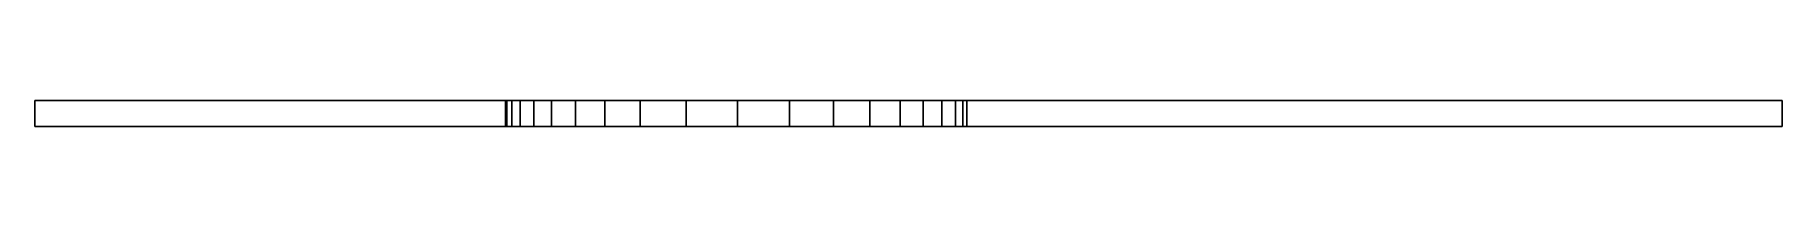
# Model space of a CAD drawing. Header units: metres. Extents: x 0 to 1674, y -25 to 0.
import ezdxf

# ---------------------------------------------------------------- set-up
doc = ezdxf.new("R2010")
doc.units = ezdxf.units.M

msp = doc.modelspace()

# ---------------------------------------------------------------- linework, layer by layer
for p, q in [((0, 0, -2000), (673, 0, -2000)), ((0, -25, -2000), (0, 0, -2000)), ((0, 0, -1975), (673, 0, -1975)), ((0, -25, -1975), (0, 0, -1975)), ((0, 0, -2000), (0, 0, -1975)), ((0, 0, -1975), (624, 0, -1975)), ((0, -25, -1975), (0, 0, -1975)), ((0, 0, -1950), (624, 0, -1950)), ((0, -25, -1950), (0, 0, -1950)), ((0, 0, -1975), (0, 0, -1950)), ((0, 0, -1950), (723, 0, -1950)), ((0, -25, -1950), (0, 0, -1950)), ((0, 0, -1925), (723, 0, -1925)), ((0, -25, -1925), (0, 0, -1925)), ((0, 0, -1950), (0, 0, -1925)), ((0, 0, -1925), (580, 0, -1925)), ((0, -25, -1925), (0, 0, -1925)), ((0, 0, -1900), (580, 0, -1900)), ((0, -25, -1900), (0, 0, -1900)), ((0, 0, -1925), (0, 0, -1900)), ((0, 0, -1900), (765, 0, -1900)), ((0, -25, -1900), (0, 0, -1900)), ((0, 0, -1875), (765, 0, -1875)), ((0, -25, -1875), (0, 0, -1875)), ((0, 0, -1900), (0, 0, -1875)), ((0, 0, -1875), (546, 0, -1875)), ((0, -25, -1875), (0, 0, -1875)), ((0, 0, -1850), (546, 0, -1850)), ((0, -25, -1850), (0, 0, -1850)), ((0, 0, -1875), (0, 0, -1850)), ((0, 0, -1850), (800, 0, -1850)), ((0, -25, -1850), (0, 0, -1850)), ((0, 0, -1825), (800, 0, -1825)), ((0, -25, -1825), (0, 0, -1825)), ((0, 0, -1850), (0, 0, -1825)), ((0, 0, -1825), (518, 0, -1825)), ((0, -25, -1825), (0, 0, -1825)), ((0, 0, -1800), (518, 0, -1800)), ((0, -25, -1800), (0, 0, -1800)), ((0, 0, -1825), (0, 0, -1800)), ((0, 0, -1800), (829, 0, -1800)), ((0, -25, -1800), (0, 0, -1800)), ((0, 0, -1775), (829, 0, -1775)), ((0, -25, -1775), (0, 0, -1775)), ((0, 0, -1800), (0, 0, -1775)), ((0, 0, -1775), (495, 0, -1775)), ((0, -25, -1775), (0, 0, -1775)), ((0, 0, -1750), (495, 0, -1750)), ((0, -25, -1750), (0, 0, -1750)), ((0, 0, -1775), (0, 0, -1750)), ((0, 0, -1750), (851, 0, -1750)), ((0, -25, -1750), (0, 0, -1750)), ((0, 0, -1725), (851, 0, -1725)), ((0, -25, -1725), (0, 0, -1725)), ((0, 0, -1750), (0, 0, -1725)), ((0, 0, -1725), (478, 0, -1725)), ((0, -25, -1725), (0, 0, -1725)), ((0, 0, -1700), (478, 0, -1700)), ((0, -25, -1700), (0, 0, -1700)), ((0, 0, -1725), (0, 0, -1700)), ((0, 0, -1700), (869, 0, -1700)), ((0, -25, -1700), (0, 0, -1700)), ((0, 0, -1675), (869, 0, -1675)), ((0, -25, -1675), (0, 0, -1675)), ((0, 0, -1700), (0, 0, -1675)), ((0, 0, -1675), (465, 0, -1675)), ((0, -25, -1675), (0, 0, -1675)), ((0, 0, -1650), (465, 0, -1650)), ((0, -25, -1650), (0, 0, -1650)), ((0, 0, -1675), (0, 0, -1650)), ((0, 0, -1650), (882, 0, -1650)), ((0, -25, -1650), (0, 0, -1650)), ((0, 0, -1625), (882, 0, -1625)), ((0, -25, -1625), (0, 0, -1625)), ((0, 0, -1650), (0, 0, -1625)), ((0, 0, -1625), (457, 0, -1625)), ((0, -25, -1625), (0, 0, -1625)), ((0, 0, -1600), (457, 0, -1600)), ((0, -25, -1600), (0, 0, -1600)), ((0, 0, -1625), (0, 0, -1600)), ((0, 0, -1600), (889, 0, -1600)), ((0, -25, -1600), (0, 0, -1600)), ((0, 0, -1575), (889, 0, -1575)), ((0, -25, -1575), (0, 0, -1575)), ((0, 0, -1600), (0, 0, -1575)), ((0, 0, -1575), (452, 0, -1575)), ((0, -25, -1575), (0, 0, -1575)), ((0, 0, -1550), (452, 0, -1550)), ((0, -25, -1550), (0, 0, -1550)), ((0, 0, -1575), (0, 0, -1550)), ((0, 0, -1550), (893, 0, -1550)), ((0, -25, -1550), (0, 0, -1550)), ((0, 0, -1525), (893, 0, -1525)), ((0, -25, -1525), (0, 0, -1525)), ((0, 0, -1550), (0, 0, -1525)), ((0, 0, -1525), (451, 0, -1525)), ((0, -25, -1525), (0, 0, -1525)), ((0, 0, -1500), (451, 0, -1500)), ((0, -25, -1500), (0, 0, -1500)), ((0, 0, -1525), (0, 0, -1500)), ((0, 0, -1500), (889, 0, -1500)), ((0, -25, -1500), (0, 0, -1500)), ((0, 0, -1475), (889, 0, -1475)), ((0, -25, -1475), (0, 0, -1475)), ((0, 0, -1500), (0, 0, -1475)), ((0, 0, -1475), (457, 0, -1475)), ((0, -25, -1475), (0, 0, -1475)), ((0, 0, -1450), (457, 0, -1450)), ((0, -25, -1450), (0, 0, -1450)), ((0, 0, -1475), (0, 0, -1450)), ((0, 0, -1450), (882, 0, -1450)), ((0, -25, -1450), (0, 0, -1450)), ((0, 0, -1425), (882, 0, -1425)), ((0, -25, -1425), (0, 0, -1425)), ((0, 0, -1450), (0, 0, -1425)), ((0, 0, -1425), (465, 0, -1425)), ((0, -25, -1425), (0, 0, -1425)), ((0, 0, -1400), (465, 0, -1400)), ((0, -25, -1400), (0, 0, -1400)), ((0, 0, -1425), (0, 0, -1400)), ((0, 0, -1400), (869, 0, -1400)), ((0, -25, -1400), (0, 0, -1400)), ((0, 0, -1375), (869, 0, -1375)), ((0, -25, -1375), (0, 0, -1375)), ((0, 0, -1400), (0, 0, -1375)), ((0, 0, -1375), (478, 0, -1375)), ((0, -25, -1375), (0, 0, -1375)), ((0, 0, -1350), (478, 0, -1350)), ((0, -25, -1350), (0, 0, -1350)), ((0, 0, -1375), (0, 0, -1350)), ((0, 0, -1350), (851, 0, -1350)), ((0, -25, -1350), (0, 0, -1350)), ((0, 0, -1325), (851, 0, -1325)), ((0, -25, -1325), (0, 0, -1325)), ((0, 0, -1350), (0, 0, -1325)), ((0, 0, -1325), (495, 0, -1325)), ((0, -25, -1325), (0, 0, -1325)), ((0, 0, -1300), (495, 0, -1300)), ((0, -25, -1300), (0, 0, -1300)), ((0, 0, -1325), (0, 0, -1300)), ((0, 0, -1300), (829, 0, -1300)), ((0, -25, -1300), (0, 0, -1300)), ((0, 0, -1275), (829, 0, -1275)), ((0, -25, -1275), (0, 0, -1275)), ((0, 0, -1300), (0, 0, -1275)), ((0, 0, -1275), (518, 0, -1275)), ((0, -25, -1275), (0, 0, -1275)), ((0, 0, -1250), (518, 0, -1250)), ((0, -25, -1250), (0, 0, -1250)), ((0, 0, -1275), (0, 0, -1250)), ((0, 0, -1250), (800, 0, -1250)), ((0, -25, -1250), (0, 0, -1250)), ((0, 0, -1225), (800, 0, -1225)), ((0, -25, -1225), (0, 0, -1225)), ((0, 0, -1250), (0, 0, -1225)), ((0, 0, -1225), (546, 0, -1225)), ((0, -25, -1225), (0, 0, -1225)), ((0, 0, -1200), (546, 0, -1200)), ((0, -25, -1200), (0, 0, -1200)), ((0, 0, -1225), (0, 0, -1200)), ((0, 0, -1200), (765, 0, -1200)), ((0, -25, -1200), (0, 0, -1200)), ((0, 0, -1175), (765, 0, -1175)), ((0, -25, -1175), (0, 0, -1175)), ((0, 0, -1200), (0, 0, -1175)), ((0, 0, -1175), (580, 0, -1175)), ((0, -25, -1175), (0, 0, -1175)), ((0, 0, -1150), (580, 0, -1150)), ((0, -25, -1150), (0, 0, -1150)), ((0, 0, -1175), (0, 0, -1150)), ((0, 0, -1150), (723, 0, -1150)), ((0, -25, -1150), (0, 0, -1150)), ((0, 0, -1125), (723, 0, -1125)), ((0, -25, -1125), (0, 0, -1125)), ((0, 0, -1150), (0, 0, -1125)), ((0, 0, -1125), (624, 0, -1125)), ((0, -25, -1125), (0, 0, -1125)), ((0, 0, -1100), (624, 0, -1100)), ((0, -25, -1100), (0, 0, -1100)), ((0, 0, -1125), (0, 0, -1100)), ((0, 0, -1100), (673, 0, -1100)), ((0, -25, -1100), (0, 0, -1100)), ((0, 0, -1075), (673, 0, -1075)), ((0, -25, -1075), (0, 0, -1075)), ((0, 0, -1100), (0, 0, -1075)), ((451, 0, -1525), (451, -25, -1525)), ((451, 0, -1500), (451, -25, -1500)), ((451, 0, -1525), (451, 0, -1500)), ((451, 0, -1525), (1674, 0, -1525)), ((451, -25, -1525), (451, 0, -1525)), ((451, 0, -1500), (1674, 0, -1500)), ((451, -25, -1500), (451, 0, -1500)), ((451, 0, -1525), (451, 0, -1500)), ((452, 0, -1575), (452, -25, -1575)), ((452, 0, -1550), (452, -25, -1550)), ((452, 0, -1575), (452, 0, -1550)), ((452, 0, -1575), (1674, 0, -1575)), ((452, -25, -1575), (452, 0, -1575)), ((452, 0, -1550), (1674, 0, -1550)), ((452, -25, -1550), (452, 0, -1550)), ((452, 0, -1575), (452, 0, -1550)), ((457, 0, -1625), (457, -25, -1625)), ((457, 0, -1600), (457, -25, -1600)), ((457, 0, -1625), (457, 0, -1600)), ((457, 0, -1625), (1674, 0, -1625)), ((457, -25, -1625), (457, 0, -1625)), ((457, 0, -1600), (1674, 0, -1600)), ((457, -25, -1600), (457, 0, -1600)), ((457, 0, -1625), (457, 0, -1600)), ((457, 0, -1475), (457, -25, -1475)), ((457, 0, -1450), (457, -25, -1450)), ((457, 0, -1475), (457, 0, -1450)), ((457, 0, -1475), (1674, 0, -1475)), ((457, -25, -1475), (457, 0, -1475)), ((457, 0, -1450), (1674, 0, -1450)), ((457, -25, -1450), (457, 0, -1450)), ((457, 0, -1475), (457, 0, -1450)), ((465, 0, -1675), (465, -25, -1675)), ((465, 0, -1650), (465, -25, -1650)), ((465, 0, -1675), (465, 0, -1650)), ((465, 0, -1675), (1674, 0, -1675)), ((465, -25, -1675), (465, 0, -1675)), ((465, 0, -1650), (1674, 0, -1650)), ((465, -25, -1650), (465, 0, -1650)), ((465, 0, -1675), (465, 0, -1650)), ((465, 0, -1425), (465, -25, -1425)), ((465, 0, -1400), (465, -25, -1400)), ((465, 0, -1425), (465, 0, -1400)), ((465, 0, -1425), (1674, 0, -1425)), ((465, -25, -1425), (465, 0, -1425)), ((465, 0, -1400), (1674, 0, -1400)), ((465, -25, -1400), (465, 0, -1400)), ((465, 0, -1425), (465, 0, -1400)), ((478, 0, -1725), (478, -25, -1725)), ((478, 0, -1700), (478, -25, -1700)), ((478, 0, -1725), (478, 0, -1700)), ((478, 0, -1725), (1674, 0, -1725)), ((478, -25, -1725), (478, 0, -1725)), ((478, 0, -1700), (1674, 0, -1700)), ((478, -25, -1700), (478, 0, -1700)), ((478, 0, -1725), (478, 0, -1700)), ((478, 0, -1375), (478, -25, -1375)), ((478, 0, -1350), (478, -25, -1350)), ((478, 0, -1375), (478, 0, -1350)), ((478, 0, -1375), (1674, 0, -1375)), ((478, -25, -1375), (478, 0, -1375)), ((478, 0, -1350), (1674, 0, -1350)), ((478, -25, -1350), (478, 0, -1350)), ((478, 0, -1375), (478, 0, -1350)), ((495, 0, -1775), (495, -25, -1775)), ((495, 0, -1750), (495, -25, -1750)), ((495, 0, -1775), (495, 0, -1750)), ((495, 0, -1775), (1674, 0, -1775)), ((495, -25, -1775), (495, 0, -1775)), ((495, 0, -1750), (1674, 0, -1750)), ((495, -25, -1750), (495, 0, -1750)), ((495, 0, -1775), (495, 0, -1750)), ((495, 0, -1325), (495, -25, -1325)), ((495, 0, -1300), (495, -25, -1300)), ((495, 0, -1325), (495, 0, -1300)), ((495, 0, -1325), (1674, 0, -1325)), ((495, -25, -1325), (495, 0, -1325)), ((495, 0, -1300), (1674, 0, -1300)), ((495, -25, -1300), (495, 0, -1300)), ((495, 0, -1325), (495, 0, -1300)), ((518, 0, -1825), (518, -25, -1825)), ((518, 0, -1800), (518, -25, -1800)), ((518, 0, -1825), (518, 0, -1800)), ((518, 0, -1825), (1674, 0, -1825)), ((518, -25, -1825), (518, 0, -1825)), ((518, 0, -1800), (1674, 0, -1800)), ((518, -25, -1800), (518, 0, -1800)), ((518, 0, -1825), (518, 0, -1800)), ((518, 0, -1275), (518, -25, -1275)), ((518, 0, -1250), (518, -25, -1250)), ((518, 0, -1275), (518, 0, -1250)), ((518, 0, -1275), (1674, 0, -1275)), ((518, -25, -1275), (518, 0, -1275)), ((518, 0, -1250), (1674, 0, -1250)), ((518, -25, -1250), (518, 0, -1250)), ((518, 0, -1275), (518, 0, -1250)), ((546, 0, -1875), (546, -25, -1875)), ((546, 0, -1850), (546, -25, -1850)), ((546, 0, -1875), (546, 0, -1850)), ((546, 0, -1875), (1674, 0, -1875)), ((546, -25, -1875), (546, 0, -1875)), ((546, 0, -1850), (1674, 0, -1850)), ((546, -25, -1850), (546, 0, -1850)), ((546, 0, -1875), (546, 0, -1850)), ((546, 0, -1225), (546, -25, -1225)), ((546, 0, -1200), (546, -25, -1200)), ((546, 0, -1225), (546, 0, -1200)), ((546, 0, -1225), (1674, 0, -1225)), ((546, -25, -1225), (546, 0, -1225)), ((546, 0, -1200), (1674, 0, -1200)), ((546, -25, -1200), (546, 0, -1200)), ((546, 0, -1225), (546, 0, -1200)), ((580, 0, -1925), (580, -25, -1925)), ((580, 0, -1900), (580, -25, -1900)), ((580, 0, -1925), (580, 0, -1900)), ((580, 0, -1925), (1674, 0, -1925)), ((580, -25, -1925), (580, 0, -1925)), ((580, 0, -1900), (1674, 0, -1900)), ((580, -25, -1900), (580, 0, -1900)), ((580, 0, -1925), (580, 0, -1900)), ((580, 0, -1175), (580, -25, -1175)), ((580, 0, -1150), (580, -25, -1150)), ((580, 0, -1175), (580, 0, -1150)), ((580, 0, -1175), (1674, 0, -1175)), ((580, -25, -1175), (580, 0, -1175)), ((580, 0, -1150), (1674, 0, -1150)), ((580, -25, -1150), (580, 0, -1150)), ((580, 0, -1175), (580, 0, -1150)), ((624, 0, -1975), (624, -25, -1975)), ((624, 0, -1950), (624, -25, -1950)), ((624, 0, -1975), (624, 0, -1950)), ((624, 0, -1975), (1674, 0, -1975)), ((624, -25, -1975), (624, 0, -1975)), ((624, 0, -1950), (1674, 0, -1950)), ((624, -25, -1950), (624, 0, -1950)), ((624, 0, -1975), (624, 0, -1950)), ((624, 0, -1125), (624, -25, -1125)), ((624, 0, -1100), (624, -25, -1100)), ((624, 0, -1125), (624, 0, -1100)), ((624, 0, -1125), (1674, 0, -1125)), ((624, -25, -1125), (624, 0, -1125)), ((624, 0, -1100), (1674, 0, -1100)), ((624, -25, -1100), (624, 0, -1100)), ((624, 0, -1125), (624, 0, -1100)), ((673, 0, -2000), (673, -25, -2000)), ((673, 0, -1975), (673, -25, -1975)), ((673, 0, -2000), (673, 0, -1975)), ((673, 0, -2000), (1674, 0, -2000)), ((673, -25, -2000), (673, 0, -2000)), ((673, 0, -1975), (1674, 0, -1975)), ((673, -25, -1975), (673, 0, -1975)), ((673, 0, -2000), (673, 0, -1975)), ((673, 0, -1100), (673, -25, -1100)), ((673, 0, -1075), (673, -25, -1075)), ((673, 0, -1100), (673, 0, -1075)), ((673, 0, -1100), (1674, 0, -1100)), ((673, -25, -1100), (673, 0, -1100)), ((673, 0, -1075), (1674, 0, -1075)), ((673, -25, -1075), (673, 0, -1075)), ((673, 0, -1100), (673, 0, -1075)), ((723, 0, -1950), (723, -25, -1950)), ((723, 0, -1925), (723, -25, -1925)), ((723, 0, -1950), (723, 0, -1925)), ((723, 0, -1950), (1674, 0, -1950)), ((723, -25, -1950), (723, 0, -1950)), ((723, 0, -1925), (1674, 0, -1925)), ((723, -25, -1925), (723, 0, -1925)), ((723, 0, -1950), (723, 0, -1925)), ((723, 0, -1150), (723, -25, -1150)), ((723, 0, -1125), (723, -25, -1125)), ((723, 0, -1150), (723, 0, -1125)), ((723, 0, -1150), (1674, 0, -1150)), ((723, -25, -1150), (723, 0, -1150)), ((723, 0, -1125), (1674, 0, -1125)), ((723, -25, -1125), (723, 0, -1125)), ((723, 0, -1150), (723, 0, -1125)), ((765, 0, -1900), (765, -25, -1900)), ((765, 0, -1875), (765, -25, -1875)), ((765, 0, -1900), (765, 0, -1875)), ((765, 0, -1900), (1674, 0, -1900)), ((765, -25, -1900), (765, 0, -1900)), ((765, 0, -1875), (1674, 0, -1875)), ((765, -25, -1875), (765, 0, -1875)), ((765, 0, -1900), (765, 0, -1875)), ((765, 0, -1200), (765, -25, -1200)), ((765, 0, -1175), (765, -25, -1175)), ((765, 0, -1200), (765, 0, -1175)), ((765, 0, -1200), (1674, 0, -1200)), ((765, -25, -1200), (765, 0, -1200)), ((765, 0, -1175), (1674, 0, -1175)), ((765, -25, -1175), (765, 0, -1175)), ((765, 0, -1200), (765, 0, -1175)), ((800, 0, -1850), (800, -25, -1850)), ((800, 0, -1825), (800, -25, -1825)), ((800, 0, -1850), (800, 0, -1825)), ((800, 0, -1850), (1674, 0, -1850)), ((800, -25, -1850), (800, 0, -1850)), ((800, 0, -1825), (1674, 0, -1825)), ((800, -25, -1825), (800, 0, -1825)), ((800, 0, -1850), (800, 0, -1825)), ((800, 0, -1250), (800, -25, -1250)), ((800, 0, -1225), (800, -25, -1225)), ((800, 0, -1250), (800, 0, -1225)), ((800, 0, -1250), (1674, 0, -1250)), ((800, -25, -1250), (800, 0, -1250)), ((800, 0, -1225), (1674, 0, -1225)), ((800, -25, -1225), (800, 0, -1225)), ((800, 0, -1250), (800, 0, -1225)), ((829, 0, -1800), (829, -25, -1800)), ((829, 0, -1775), (829, -25, -1775)), ((829, 0, -1800), (829, 0, -1775)), ((829, 0, -1800), (1674, 0, -1800)), ((829, -25, -1800), (829, 0, -1800)), ((829, 0, -1775), (1674, 0, -1775)), ((829, -25, -1775), (829, 0, -1775)), ((829, 0, -1800), (829, 0, -1775)), ((829, 0, -1300), (829, -25, -1300)), ((829, 0, -1275), (829, -25, -1275)), ((829, 0, -1300), (829, 0, -1275)), ((829, 0, -1300), (1674, 0, -1300)), ((829, -25, -1300), (829, 0, -1300)), ((829, 0, -1275), (1674, 0, -1275)), ((829, -25, -1275), (829, 0, -1275)), ((829, 0, -1300), (829, 0, -1275)), ((851, 0, -1750), (851, -25, -1750)), ((851, 0, -1725), (851, -25, -1725)), ((851, 0, -1750), (851, 0, -1725)), ((851, 0, -1750), (1674, 0, -1750)), ((851, -25, -1750), (851, 0, -1750)), ((851, 0, -1725), (1674, 0, -1725)), ((851, -25, -1725), (851, 0, -1725)), ((851, 0, -1750), (851, 0, -1725)), ((851, 0, -1350), (851, -25, -1350)), ((851, 0, -1325), (851, -25, -1325)), ((851, 0, -1350), (851, 0, -1325)), ((851, 0, -1350), (1674, 0, -1350)), ((851, -25, -1350), (851, 0, -1350)), ((851, 0, -1325), (1674, 0, -1325)), ((851, -25, -1325), (851, 0, -1325)), ((851, 0, -1350), (851, 0, -1325)), ((869, 0, -1700), (869, -25, -1700)), ((869, 0, -1675), (869, -25, -1675)), ((869, 0, -1700), (869, 0, -1675)), ((869, 0, -1700), (1674, 0, -1700)), ((869, -25, -1700), (869, 0, -1700)), ((869, 0, -1675), (1674, 0, -1675)), ((869, -25, -1675), (869, 0, -1675)), ((869, 0, -1700), (869, 0, -1675)), ((869, 0, -1400), (869, -25, -1400)), ((869, 0, -1375), (869, -25, -1375)), ((869, 0, -1400), (869, 0, -1375)), ((869, 0, -1400), (1674, 0, -1400)), ((869, -25, -1400), (869, 0, -1400)), ((869, 0, -1375), (1674, 0, -1375)), ((869, -25, -1375), (869, 0, -1375)), ((869, 0, -1400), (869, 0, -1375)), ((882, 0, -1650), (882, -25, -1650)), ((882, 0, -1625), (882, -25, -1625)), ((882, 0, -1650), (882, 0, -1625)), ((882, 0, -1650), (1674, 0, -1650)), ((882, -25, -1650), (882, 0, -1650)), ((882, 0, -1625), (1674, 0, -1625)), ((882, -25, -1625), (882, 0, -1625)), ((882, 0, -1650), (882, 0, -1625)), ((882, 0, -1450), (882, -25, -1450)), ((882, 0, -1425), (882, -25, -1425)), ((882, 0, -1450), (882, 0, -1425)), ((882, 0, -1450), (1674, 0, -1450)), ((882, -25, -1450), (882, 0, -1450)), ((882, 0, -1425), (1674, 0, -1425)), ((882, -25, -1425), (882, 0, -1425)), ((882, 0, -1450), (882, 0, -1425)), ((889, 0, -1600), (889, -25, -1600)), ((889, 0, -1575), (889, -25, -1575)), ((889, 0, -1600), (889, 0, -1575)), ((889, 0, -1600), (1674, 0, -1600)), ((889, -25, -1600), (889, 0, -1600)), ((889, 0, -1575), (1674, 0, -1575)), ((889, -25, -1575), (889, 0, -1575)), ((889, 0, -1600), (889, 0, -1575)), ((889, 0, -1500), (889, -25, -1500)), ((889, 0, -1475), (889, -25, -1475)), ((889, 0, -1500), (889, 0, -1475)), ((889, 0, -1500), (1674, 0, -1500)), ((889, -25, -1500), (889, 0, -1500)), ((889, 0, -1475), (1674, 0, -1475)), ((889, -25, -1475), (889, 0, -1475)), ((889, 0, -1500), (889, 0, -1475)), ((893, 0, -1550), (893, -25, -1550)), ((893, 0, -1525), (893, -25, -1525)), ((893, 0, -1550), (893, 0, -1525)), ((893, 0, -1550), (1674, 0, -1550)), ((893, -25, -1550), (893, 0, -1550)), ((893, 0, -1525), (1674, 0, -1525)), ((893, -25, -1525), (893, 0, -1525)), ((893, 0, -1550), (893, 0, -1525)), ((1674, 0, -2000), (1674, -25, -2000)), ((1674, 0, -1975), (1674, -25, -1975)), ((1674, 0, -2000), (1674, 0, -1975)), ((1674, 0, -1975), (1674, -25, -1975)), ((1674, 0, -1950), (1674, -25, -1950)), ((1674, 0, -1975), (1674, 0, -1950)), ((1674, 0, -1950), (1674, -25, -1950)), ((1674, 0, -1925), (1674, -25, -1925)), ((1674, 0, -1950), (1674, 0, -1925)), ((1674, 0, -1925), (1674, -25, -1925)), ((1674, 0, -1900), (1674, -25, -1900)), ((1674, 0, -1925), (1674, 0, -1900)), ((1674, 0, -1900), (1674, -25, -1900)), ((1674, 0, -1875), (1674, -25, -1875)), ((1674, 0, -1900), (1674, 0, -1875)), ((1674, 0, -1875), (1674, -25, -1875)), ((1674, 0, -1850), (1674, -25, -1850)), ((1674, 0, -1875), (1674, 0, -1850)), ((1674, 0, -1850), (1674, -25, -1850)), ((1674, 0, -1825), (1674, -25, -1825)), ((1674, 0, -1850), (1674, 0, -1825)), ((1674, 0, -1825), (1674, -25, -1825)), ((1674, 0, -1800), (1674, -25, -1800)), ((1674, 0, -1825), (1674, 0, -1800)), ((1674, 0, -1800), (1674, -25, -1800)), ((1674, 0, -1775), (1674, -25, -1775)), ((1674, 0, -1800), (1674, 0, -1775)), ((1674, 0, -1775), (1674, -25, -1775)), ((1674, 0, -1750), (1674, -25, -1750)), ((1674, 0, -1775), (1674, 0, -1750)), ((1674, 0, -1750), (1674, -25, -1750)), ((1674, 0, -1725), (1674, -25, -1725)), ((1674, 0, -1750), (1674, 0, -1725)), ((1674, 0, -1725), (1674, -25, -1725)), ((1674, 0, -1700), (1674, -25, -1700)), ((1674, 0, -1725), (1674, 0, -1700)), ((1674, 0, -1700), (1674, -25, -1700)), ((1674, 0, -1675), (1674, -25, -1675)), ((1674, 0, -1700), (1674, 0, -1675)), ((1674, 0, -1675), (1674, -25, -1675)), ((1674, 0, -1650), (1674, -25, -1650)), ((1674, 0, -1675), (1674, 0, -1650)), ((1674, 0, -1650), (1674, -25, -1650)), ((1674, 0, -1625), (1674, -25, -1625)), ((1674, 0, -1650), (1674, 0, -1625)), ((1674, 0, -1625), (1674, -25, -1625)), ((1674, 0, -1600), (1674, -25, -1600)), ((1674, 0, -1625), (1674, 0, -1600)), ((1674, 0, -1600), (1674, -25, -1600)), ((1674, 0, -1575), (1674, -25, -1575)), ((1674, 0, -1600), (1674, 0, -1575)), ((1674, 0, -1575), (1674, -25, -1575)), ((1674, 0, -1550), (1674, -25, -1550)), ((1674, 0, -1575), (1674, 0, -1550)), ((1674, 0, -1550), (1674, -25, -1550)), ((1674, 0, -1525), (1674, -25, -1525)), ((1674, 0, -1550), (1674, 0, -1525)), ((1674, 0, -1525), (1674, -25, -1525)), ((1674, 0, -1500), (1674, -25, -1500)), ((1674, 0, -1525), (1674, 0, -1500)), ((1674, 0, -1500), (1674, -25, -1500)), ((1674, 0, -1475), (1674, -25, -1475)), ((1674, 0, -1500), (1674, 0, -1475)), ((1674, 0, -1475), (1674, -25, -1475)), ((1674, 0, -1450), (1674, -25, -1450)), ((1674, 0, -1475), (1674, 0, -1450)), ((1674, 0, -1450), (1674, -25, -1450)), ((1674, 0, -1425), (1674, -25, -1425)), ((1674, 0, -1450), (1674, 0, -1425)), ((1674, 0, -1425), (1674, -25, -1425)), ((1674, 0, -1400), (1674, -25, -1400)), ((1674, 0, -1425), (1674, 0, -1400)), ((1674, 0, -1400), (1674, -25, -1400)), ((1674, 0, -1375), (1674, -25, -1375)), ((1674, 0, -1400), (1674, 0, -1375)), ((1674, 0, -1375), (1674, -25, -1375)), ((1674, 0, -1350), (1674, -25, -1350)), ((1674, 0, -1375), (1674, 0, -1350)), ((1674, 0, -1350), (1674, -25, -1350)), ((1674, 0, -1325), (1674, -25, -1325)), ((1674, 0, -1350), (1674, 0, -1325)), ((1674, 0, -1325), (1674, -25, -1325)), ((1674, 0, -1300), (1674, -25, -1300)), ((1674, 0, -1325), (1674, 0, -1300)), ((1674, 0, -1300), (1674, -25, -1300)), ((1674, 0, -1275), (1674, -25, -1275)), ((1674, 0, -1300), (1674, 0, -1275)), ((1674, 0, -1275), (1674, -25, -1275)), ((1674, 0, -1250), (1674, -25, -1250)), ((1674, 0, -1275), (1674, 0, -1250)), ((1674, 0, -1250), (1674, -25, -1250)), ((1674, 0, -1225), (1674, -25, -1225)), ((1674, 0, -1250), (1674, 0, -1225)), ((1674, 0, -1225), (1674, -25, -1225)), ((1674, 0, -1200), (1674, -25, -1200)), ((1674, 0, -1225), (1674, 0, -1200)), ((1674, 0, -1200), (1674, -25, -1200)), ((1674, 0, -1175), (1674, -25, -1175)), ((1674, 0, -1200), (1674, 0, -1175)), ((1674, 0, -1175), (1674, -25, -1175)), ((1674, 0, -1150), (1674, -25, -1150)), ((1674, 0, -1175), (1674, 0, -1150)), ((1674, 0, -1150), (1674, -25, -1150)), ((1674, 0, -1125), (1674, -25, -1125)), ((1674, 0, -1150), (1674, 0, -1125)), ((1674, 0, -1125), (1674, -25, -1125)), ((1674, 0, -1100), (1674, -25, -1100)), ((1674, 0, -1125), (1674, 0, -1100)), ((1674, 0, -1100), (1674, -25, -1100)), ((1674, 0, -1075), (1674, -25, -1075)), ((1674, 0, -1100), (1674, 0, -1075)), ((673, -25, -2000), (0, -25, -2000)), ((673, -25, -1975), (0, -25, -1975)), ((0, -25, -2000), (0, -25, -1975)), ((624, -25, -1975), (0, -25, -1975)), ((624, -25, -1950), (0, -25, -1950)), ((0, -25, -1975), (0, -25, -1950)), ((723, -25, -1950), (0, -25, -1950)), ((723, -25, -1925), (0, -25, -1925)), ((0, -25, -1950), (0, -25, -1925)), ((580, -25, -1925), (0, -25, -1925)), ((580, -25, -1900), (0, -25, -1900)), ((0, -25, -1925), (0, -25, -1900)), ((765, -25, -1900), (0, -25, -1900)), ((765, -25, -1875), (0, -25, -1875)), ((0, -25, -1900), (0, -25, -1875)), ((546, -25, -1875), (0, -25, -1875)), ((546, -25, -1850), (0, -25, -1850)), ((0, -25, -1875), (0, -25, -1850)), ((800, -25, -1850), (0, -25, -1850)), ((800, -25, -1825), (0, -25, -1825)), ((0, -25, -1850), (0, -25, -1825)), ((518, -25, -1825), (0, -25, -1825)), ((518, -25, -1800), (0, -25, -1800)), ((0, -25, -1825), (0, -25, -1800)), ((829, -25, -1800), (0, -25, -1800)), ((829, -25, -1775), (0, -25, -1775)), ((0, -25, -1800), (0, -25, -1775)), ((495, -25, -1775), (0, -25, -1775)), ((495, -25, -1750), (0, -25, -1750)), ((0, -25, -1775), (0, -25, -1750)), ((851, -25, -1750), (0, -25, -1750)), ((851, -25, -1725), (0, -25, -1725)), ((0, -25, -1750), (0, -25, -1725)), ((478, -25, -1725), (0, -25, -1725)), ((478, -25, -1700), (0, -25, -1700)), ((0, -25, -1725), (0, -25, -1700)), ((869, -25, -1700), (0, -25, -1700)), ((869, -25, -1675), (0, -25, -1675)), ((0, -25, -1700), (0, -25, -1675)), ((465, -25, -1675), (0, -25, -1675)), ((465, -25, -1650), (0, -25, -1650)), ((0, -25, -1675), (0, -25, -1650)), ((882, -25, -1650), (0, -25, -1650)), ((882, -25, -1625), (0, -25, -1625)), ((0, -25, -1650), (0, -25, -1625)), ((457, -25, -1625), (0, -25, -1625)), ((457, -25, -1600), (0, -25, -1600)), ((0, -25, -1625), (0, -25, -1600)), ((889, -25, -1600), (0, -25, -1600)), ((889, -25, -1575), (0, -25, -1575)), ((0, -25, -1600), (0, -25, -1575)), ((452, -25, -1575), (0, -25, -1575)), ((452, -25, -1550), (0, -25, -1550)), ((0, -25, -1575), (0, -25, -1550)), ((893, -25, -1550), (0, -25, -1550)), ((893, -25, -1525), (0, -25, -1525)), ((0, -25, -1550), (0, -25, -1525)), ((451, -25, -1525), (0, -25, -1525)), ((451, -25, -1500), (0, -25, -1500)), ((0, -25, -1525), (0, -25, -1500)), ((889, -25, -1500), (0, -25, -1500)), ((889, -25, -1475), (0, -25, -1475)), ((0, -25, -1500), (0, -25, -1475)), ((457, -25, -1475), (0, -25, -1475)), ((457, -25, -1450), (0, -25, -1450)), ((0, -25, -1475), (0, -25, -1450)), ((882, -25, -1450), (0, -25, -1450)), ((882, -25, -1425), (0, -25, -1425)), ((0, -25, -1450), (0, -25, -1425)), ((465, -25, -1425), (0, -25, -1425)), ((465, -25, -1400), (0, -25, -1400)), ((0, -25, -1425), (0, -25, -1400)), ((869, -25, -1400), (0, -25, -1400)), ((869, -25, -1375), (0, -25, -1375)), ((0, -25, -1400), (0, -25, -1375)), ((478, -25, -1375), (0, -25, -1375)), ((478, -25, -1350), (0, -25, -1350)), ((0, -25, -1375), (0, -25, -1350)), ((851, -25, -1350), (0, -25, -1350)), ((851, -25, -1325), (0, -25, -1325)), ((0, -25, -1350), (0, -25, -1325)), ((495, -25, -1325), (0, -25, -1325)), ((495, -25, -1300), (0, -25, -1300)), ((0, -25, -1325), (0, -25, -1300)), ((829, -25, -1300), (0, -25, -1300)), ((829, -25, -1275), (0, -25, -1275)), ((0, -25, -1300), (0, -25, -1275)), ((518, -25, -1275), (0, -25, -1275)), ((518, -25, -1250), (0, -25, -1250)), ((0, -25, -1275), (0, -25, -1250)), ((800, -25, -1250), (0, -25, -1250)), ((800, -25, -1225), (0, -25, -1225)), ((0, -25, -1250), (0, -25, -1225)), ((546, -25, -1225), (0, -25, -1225)), ((546, -25, -1200), (0, -25, -1200)), ((0, -25, -1225), (0, -25, -1200)), ((765, -25, -1200), (0, -25, -1200)), ((765, -25, -1175), (0, -25, -1175)), ((0, -25, -1200), (0, -25, -1175)), ((580, -25, -1175), (0, -25, -1175)), ((580, -25, -1150), (0, -25, -1150)), ((0, -25, -1175), (0, -25, -1150)), ((723, -25, -1150), (0, -25, -1150)), ((723, -25, -1125), (0, -25, -1125)), ((0, -25, -1150), (0, -25, -1125)), ((624, -25, -1125), (0, -25, -1125)), ((624, -25, -1100), (0, -25, -1100)), ((0, -25, -1125), (0, -25, -1100)), ((673, -25, -1100), (0, -25, -1100)), ((673, -25, -1075), (0, -25, -1075)), ((0, -25, -1100), (0, -25, -1075)), ((451, -25, -1525), (451, -25, -1500)), ((1674, -25, -1525), (451, -25, -1525)), ((1674, -25, -1500), (451, -25, -1500)), ((451, -25, -1525), (451, -25, -1500)), ((452, -25, -1575), (452, -25, -1550)), ((1674, -25, -1575), (452, -25, -1575)), ((1674, -25, -1550), (452, -25, -1550)), ((452, -25, -1575), (452, -25, -1550)), ((457, -25, -1625), (457, -25, -1600)), ((1674, -25, -1625), (457, -25, -1625)), ((1674, -25, -1600), (457, -25, -1600)), ((457, -25, -1625), (457, -25, -1600)), ((457, -25, -1475), (457, -25, -1450)), ((1674, -25, -1475), (457, -25, -1475)), ((1674, -25, -1450), (457, -25, -1450)), ((457, -25, -1475), (457, -25, -1450)), ((465, -25, -1675), (465, -25, -1650)), ((1674, -25, -1675), (465, -25, -1675)), ((1674, -25, -1650), (465, -25, -1650)), ((465, -25, -1675), (465, -25, -1650)), ((465, -25, -1425), (465, -25, -1400)), ((1674, -25, -1425), (465, -25, -1425)), ((1674, -25, -1400), (465, -25, -1400)), ((465, -25, -1425), (465, -25, -1400)), ((478, -25, -1725), (478, -25, -1700)), ((1674, -25, -1725), (478, -25, -1725)), ((1674, -25, -1700), (478, -25, -1700)), ((478, -25, -1725), (478, -25, -1700)), ((478, -25, -1375), (478, -25, -1350)), ((1674, -25, -1375), (478, -25, -1375)), ((1674, -25, -1350), (478, -25, -1350)), ((478, -25, -1375), (478, -25, -1350)), ((495, -25, -1775), (495, -25, -1750)), ((1674, -25, -1775), (495, -25, -1775)), ((1674, -25, -1750), (495, -25, -1750)), ((495, -25, -1775), (495, -25, -1750)), ((495, -25, -1325), (495, -25, -1300)), ((1674, -25, -1325), (495, -25, -1325)), ((1674, -25, -1300), (495, -25, -1300)), ((495, -25, -1325), (495, -25, -1300)), ((518, -25, -1825), (518, -25, -1800)), ((1674, -25, -1825), (518, -25, -1825)), ((1674, -25, -1800), (518, -25, -1800)), ((518, -25, -1825), (518, -25, -1800)), ((518, -25, -1275), (518, -25, -1250)), ((1674, -25, -1275), (518, -25, -1275)), ((1674, -25, -1250), (518, -25, -1250)), ((518, -25, -1275), (518, -25, -1250)), ((546, -25, -1875), (546, -25, -1850)), ((1674, -25, -1875), (546, -25, -1875)), ((1674, -25, -1850), (546, -25, -1850)), ((546, -25, -1875), (546, -25, -1850)), ((546, -25, -1225), (546, -25, -1200)), ((1674, -25, -1225), (546, -25, -1225)), ((1674, -25, -1200), (546, -25, -1200)), ((546, -25, -1225), (546, -25, -1200)), ((580, -25, -1925), (580, -25, -1900)), ((1674, -25, -1925), (580, -25, -1925)), ((1674, -25, -1900), (580, -25, -1900)), ((580, -25, -1925), (580, -25, -1900)), ((580, -25, -1175), (580, -25, -1150)), ((1674, -25, -1175), (580, -25, -1175)), ((1674, -25, -1150), (580, -25, -1150)), ((580, -25, -1175), (580, -25, -1150)), ((624, -25, -1975), (624, -25, -1950)), ((1674, -25, -1975), (624, -25, -1975)), ((1674, -25, -1950), (624, -25, -1950)), ((624, -25, -1975), (624, -25, -1950)), ((624, -25, -1125), (624, -25, -1100)), ((1674, -25, -1125), (624, -25, -1125)), ((1674, -25, -1100), (624, -25, -1100)), ((624, -25, -1125), (624, -25, -1100)), ((673, -25, -2000), (673, -25, -1975)), ((1674, -25, -2000), (673, -25, -2000)), ((1674, -25, -1975), (673, -25, -1975)), ((673, -25, -2000), (673, -25, -1975)), ((673, -25, -1100), (673, -25, -1075)), ((1674, -25, -1100), (673, -25, -1100)), ((1674, -25, -1075), (673, -25, -1075)), ((673, -25, -1100), (673, -25, -1075)), ((723, -25, -1950), (723, -25, -1925)), ((1674, -25, -1950), (723, -25, -1950)), ((1674, -25, -1925), (723, -25, -1925)), ((723, -25, -1950), (723, -25, -1925)), ((723, -25, -1150), (723, -25, -1125)), ((1674, -25, -1150), (723, -25, -1150)), ((1674, -25, -1125), (723, -25, -1125)), ((723, -25, -1150), (723, -25, -1125)), ((765, -25, -1900), (765, -25, -1875)), ((1674, -25, -1900), (765, -25, -1900)), ((1674, -25, -1875), (765, -25, -1875)), ((765, -25, -1900), (765, -25, -1875)), ((765, -25, -1200), (765, -25, -1175)), ((1674, -25, -1200), (765, -25, -1200)), ((1674, -25, -1175), (765, -25, -1175)), ((765, -25, -1200), (765, -25, -1175)), ((800, -25, -1850), (800, -25, -1825)), ((1674, -25, -1850), (800, -25, -1850)), ((1674, -25, -1825), (800, -25, -1825)), ((800, -25, -1850), (800, -25, -1825)), ((800, -25, -1250), (800, -25, -1225)), ((1674, -25, -1250), (800, -25, -1250)), ((1674, -25, -1225), (800, -25, -1225)), ((800, -25, -1250), (800, -25, -1225)), ((829, -25, -1800), (829, -25, -1775)), ((1674, -25, -1800), (829, -25, -1800)), ((1674, -25, -1775), (829, -25, -1775)), ((829, -25, -1800), (829, -25, -1775)), ((829, -25, -1300), (829, -25, -1275)), ((1674, -25, -1300), (829, -25, -1300)), ((1674, -25, -1275), (829, -25, -1275)), ((829, -25, -1300), (829, -25, -1275)), ((851, -25, -1750), (851, -25, -1725)), ((1674, -25, -1750), (851, -25, -1750)), ((1674, -25, -1725), (851, -25, -1725)), ((851, -25, -1750), (851, -25, -1725)), ((851, -25, -1350), (851, -25, -1325)), ((1674, -25, -1350), (851, -25, -1350)), ((1674, -25, -1325), (851, -25, -1325)), ((851, -25, -1350), (851, -25, -1325)), ((869, -25, -1700), (869, -25, -1675)), ((1674, -25, -1700), (869, -25, -1700)), ((1674, -25, -1675), (869, -25, -1675)), ((869, -25, -1700), (869, -25, -1675)), ((869, -25, -1400), (869, -25, -1375)), ((1674, -25, -1400), (869, -25, -1400)), ((1674, -25, -1375), (869, -25, -1375)), ((869, -25, -1400), (869, -25, -1375)), ((882, -25, -1650), (882, -25, -1625)), ((1674, -25, -1650), (882, -25, -1650)), ((1674, -25, -1625), (882, -25, -1625)), ((882, -25, -1650), (882, -25, -1625)), ((882, -25, -1450), (882, -25, -1425)), ((1674, -25, -1450), (882, -25, -1450)), ((1674, -25, -1425), (882, -25, -1425)), ((882, -25, -1450), (882, -25, -1425)), ((889, -25, -1600), (889, -25, -1575)), ((1674, -25, -1600), (889, -25, -1600)), ((1674, -25, -1575), (889, -25, -1575)), ((889, -25, -1600), (889, -25, -1575)), ((889, -25, -1500), (889, -25, -1475)), ((1674, -25, -1500), (889, -25, -1500)), ((1674, -25, -1475), (889, -25, -1475)), ((889, -25, -1500), (889, -25, -1475)), ((893, -25, -1550), (893, -25, -1525)), ((1674, -25, -1550), (893, -25, -1550)), ((1674, -25, -1525), (893, -25, -1525)), ((893, -25, -1550), (893, -25, -1525)), ((1674, -25, -2000), (1674, -25, -1975)), ((1674, -25, -1975), (1674, -25, -1950)), ((1674, -25, -1950), (1674, -25, -1925)), ((1674, -25, -1925), (1674, -25, -1900)), ((1674, -25, -1900), (1674, -25, -1875)), ((1674, -25, -1875), (1674, -25, -1850)), ((1674, -25, -1850), (1674, -25, -1825)), ((1674, -25, -1825), (1674, -25, -1800)), ((1674, -25, -1800), (1674, -25, -1775)), ((1674, -25, -1775), (1674, -25, -1750)), ((1674, -25, -1750), (1674, -25, -1725)), ((1674, -25, -1725), (1674, -25, -1700)), ((1674, -25, -1700), (1674, -25, -1675)), ((1674, -25, -1675), (1674, -25, -1650)), ((1674, -25, -1650), (1674, -25, -1625)), ((1674, -25, -1625), (1674, -25, -1600)), ((1674, -25, -1600), (1674, -25, -1575)), ((1674, -25, -1575), (1674, -25, -1550)), ((1674, -25, -1550), (1674, -25, -1525)), ((1674, -25, -1525), (1674, -25, -1500)), ((1674, -25, -1500), (1674, -25, -1475)), ((1674, -25, -1475), (1674, -25, -1450)), ((1674, -25, -1450), (1674, -25, -1425)), ((1674, -25, -1425), (1674, -25, -1400)), ((1674, -25, -1400), (1674, -25, -1375)), ((1674, -25, -1375), (1674, -25, -1350)), ((1674, -25, -1350), (1674, -25, -1325)), ((1674, -25, -1325), (1674, -25, -1300)), ((1674, -25, -1300), (1674, -25, -1275)), ((1674, -25, -1275), (1674, -25, -1250)), ((1674, -25, -1250), (1674, -25, -1225)), ((1674, -25, -1225), (1674, -25, -1200)), ((1674, -25, -1200), (1674, -25, -1175)), ((1674, -25, -1175), (1674, -25, -1150)), ((1674, -25, -1150), (1674, -25, -1125)), ((1674, -25, -1125), (1674, -25, -1100)), ((1674, -25, -1100), (1674, -25, -1075))]:
    msp.add_line(p, q)

doc.saveas('drawing.dxf')
